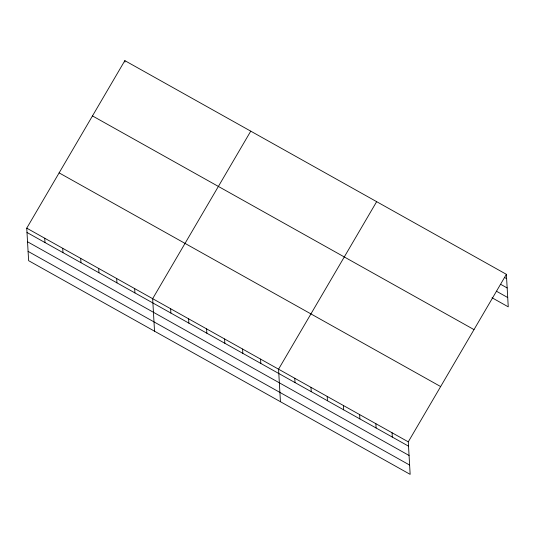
<?xml version="1.0" encoding="UTF-8"?>
<svg xmlns="http://www.w3.org/2000/svg" width="535" height="535" viewBox="0 0 535 535"><rect width="100%" height="100%" fill="white"/><g stroke="black" fill="none" stroke-linecap="round" stroke-linejoin="round"><path stroke-width="0.8" d="M506.377 274.321L408.279 441.843L410.151 474.358L28.622 260.679L26.75 228.157L124.849 60.642L506.377 274.321L508.25 306.843L492.033 297.761M250.754 131.155L152.656 298.677L154.528 331.192M376.653 201.668L278.561 369.19L280.434 401.705M504.512 277.458L506.625 278.641M500.813 284.393L507.16 287.95M496.433 291.214L507.715 297.534M92.475 115.921L474.003 329.607M59.124 172.879L440.653 386.564M26.75 228.157L408.279 441.843M26.997 232.478L408.526 446.163M27.532 241.78L409.061 455.466M28.087 251.37L409.616 465.055M392.061 432.761L392.309 437.082M375.851 423.68L376.098 428M359.634 414.598L359.881 418.918M343.416 405.517L343.664 409.837M327.206 396.435L327.453 400.755M310.989 387.353L311.236 391.673M294.772 378.272L295.019 382.592M260.572 359.119L260.819 363.432M242.589 349.041L242.837 353.361M224.6 338.969L224.847 343.289M206.61 328.898L206.864 333.211M188.628 318.82L188.875 323.14M170.638 308.748L170.892 313.069M124.849 60.642L124.929 62.08M134.666 288.599L134.914 292.919M116.683 278.528L116.931 282.848M98.694 268.456L98.942 272.77M80.711 258.378L80.959 262.698M62.722 248.307L62.969 252.627M44.739 238.236L44.987 242.549"/></g></svg>
